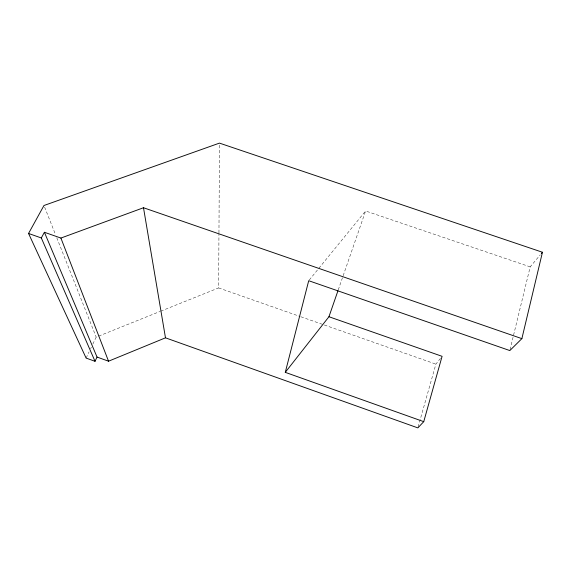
<?xml version="1.0" encoding="UTF-8"?>
<svg xmlns="http://www.w3.org/2000/svg" width="571" height="571" viewBox="0 0 571 571"><rect width="100%" height="100%" fill="white"/><g stroke="black" fill="none" stroke-linecap="round" stroke-linejoin="round"><path stroke-width="0.43" stroke-dasharray="2.85 2.14" d="M160.729 311.188L218.643 287.927L218.95 233.732M218.957 232.847L219.464 143.114M510.031 349.702L530.188 266.864L540.223 254.902M418.093 427.037L435.887 364.127L441.569 356.968M338.26 289.875L365.611 210.985L530.188 266.864M86.114 358.081L89.105 351.864M90.596 348.76L91.339 347.204M92.83 344.099L96.192 337.104L97.848 336.44M309.275 280.026L318.29 268.977M318.854 268.284L365.611 210.985M98.676 336.105L159.901 311.516M218.643 287.927L300.003 316.462M300.846 316.755L323.493 324.699M324.328 324.999L435.887 364.127M44.624 207.159L55.458 234.467M56.772 237.779L96.192 337.104"/><path stroke-width="0.86" d="M285.279 372.349L328.946 316.734L442.082 356.318L423.746 421.662L285.279 372.349L308.711 280.711L509.824 350.565L521.88 338.639L542.45 252.246L219.464 143.114L43.967 205.503L28.55 233.468L86.114 358.081L95.022 361.3L97.034 357.053L44.402 232.269L41.319 237.964L95.022 361.3M328.946 316.734L337.968 290.718M541.337 253.574L542.45 252.246M423.746 421.662L417.851 427.886L165.483 337.825L108.54 361.2L97.034 357.053M44.402 232.269L60.904 238.064L143.499 207.737L521.88 338.639M28.55 233.468L41.319 237.964M60.904 238.064L108.54 361.2M143.499 207.737L165.483 337.825"/></g></svg>
